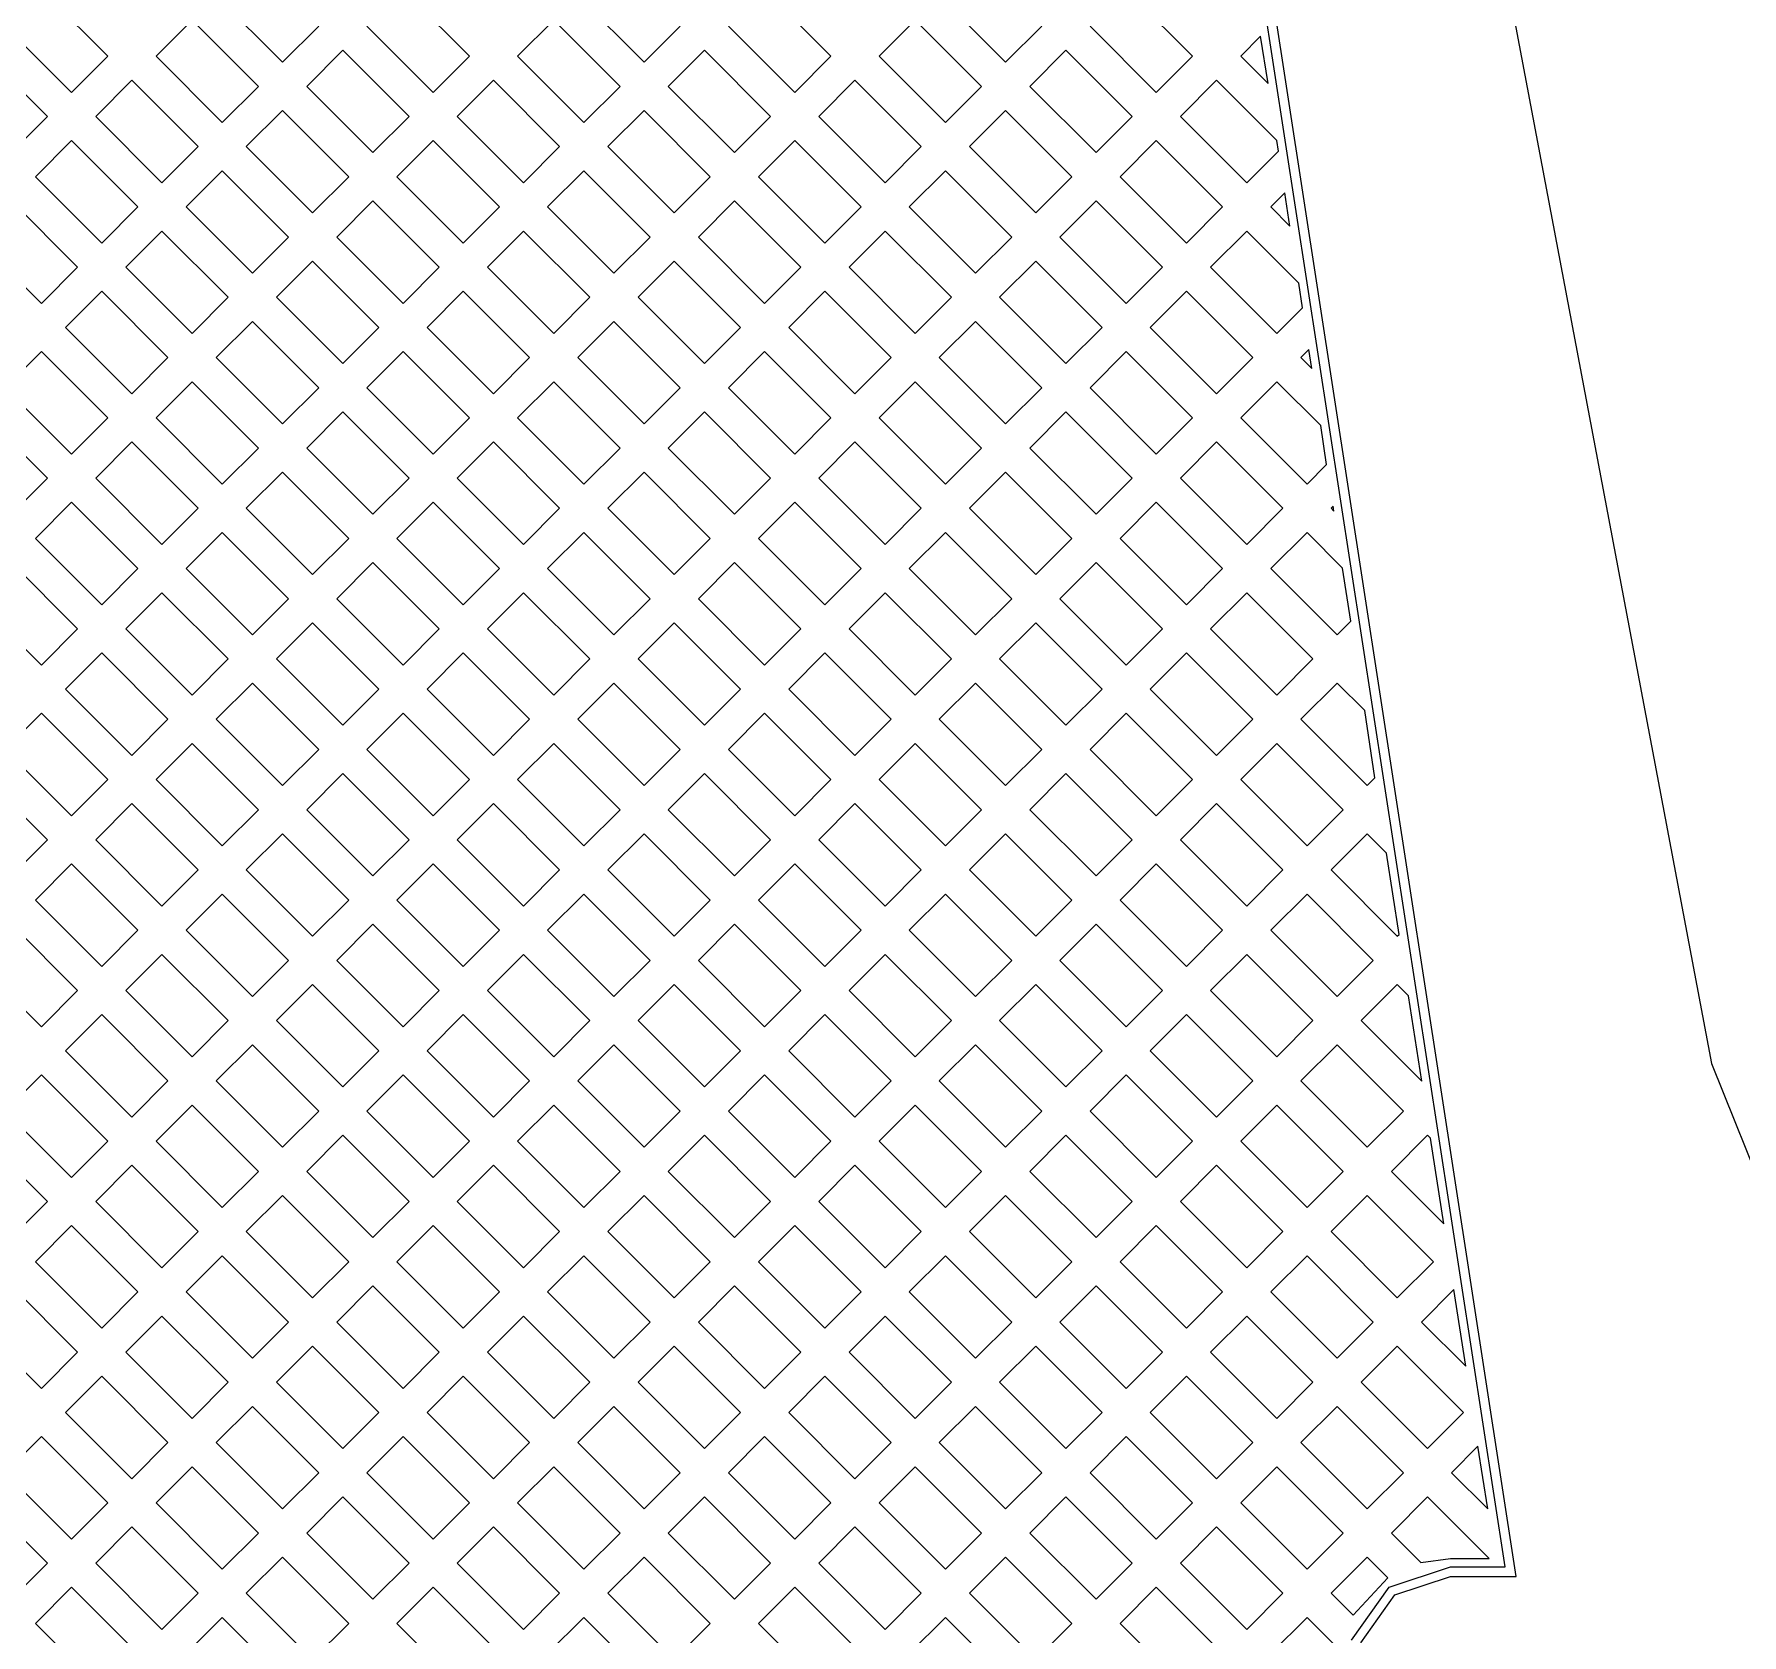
# Model space of a CAD drawing. Extents: x -211 to 2, y -103 to 318.
# Drawn here: x -195.56 to -184.87, y -82.92 to -72.91 of the extents above; entities that cross this region are included whole.
import ezdxf

# ---------------------------------------------------------------- set-up
doc = ezdxf.new("R2010")
doc.units = 0

msp = doc.modelspace()

# ---------------------------------------------------------------- linework, layer by layer
for p, q in [((-186.356, -82.4955), (-188.78, -66.773)), ((-186.287, -82.5548), (-188.722, -66.7639)), ((-186.287, -82.5548), (-188.722, -66.7639)), ((-187.299, -67.5139), (-185.065, -79.3469)), ((-187.299, -67.5139), (-185.065, -79.3469)), ((-195.101, -73.0442), (-195.516, -72.6294)), ((-194.422, -72.6671), (-194.007, -73.0819)), ((-192.838, -73.0442), (-193.253, -72.6294)), ((-192.159, -72.6671), (-191.745, -73.0819)), ((-190.576, -73.0442), (-190.99, -72.6294)), ((-189.897, -72.6671), (-189.482, -73.0819)), ((-188.313, -73.0442), (-188.728, -72.6294)), ((-195.742, -72.8556), (-195.327, -73.2705)), ((-194.573, -72.8179), (-194.799, -73.0442)), ((-194.158, -73.2328), (-194.573, -72.8179)), ((-194.007, -73.0819), (-193.781, -72.8556)), ((-193.479, -72.8556), (-193.065, -73.2705)), ((-192.31, -72.8179), (-192.537, -73.0442)), ((-191.895, -73.2328), (-192.31, -72.8179)), ((-191.745, -73.0819), (-191.518, -72.8556)), ((-191.217, -72.8556), (-190.802, -73.2705)), ((-190.048, -72.8179), (-190.274, -73.0442)), ((-189.633, -73.2328), (-190.048, -72.8179)), ((-189.482, -73.0819), (-189.256, -72.8556)), ((-188.954, -72.8556), (-188.539, -73.2705)), ((-187.886, -72.9192), (-188.011, -73.0442)), ((-187.84, -73.2148), (-187.886, -72.9192)), ((-195.478, -73.4213), (-195.893, -73.0065)), ((-195.327, -73.2705), (-195.101, -73.0442)), ((-194.799, -73.0442), (-194.384, -73.459)), ((-193.63, -73.0065), (-193.856, -73.2328)), ((-193.215, -73.4213), (-193.63, -73.0065)), ((-193.63, -73.0065), (-193.63, -73.0065)), ((-193.065, -73.2705), (-192.838, -73.0442)), ((-192.537, -73.0442), (-192.122, -73.459)), ((-191.367, -73.0065), (-191.594, -73.2328)), ((-190.953, -73.4213), (-191.367, -73.0065)), ((-190.802, -73.2705), (-190.576, -73.0442)), ((-190.576, -73.0442), (-190.576, -73.0442)), ((-190.274, -73.0442), (-189.859, -73.459)), ((-189.482, -73.0819), (-189.482, -73.0819)), ((-189.105, -73.0065), (-189.331, -73.2328)), ((-188.69, -73.4213), (-189.105, -73.0065)), ((-188.539, -73.2705), (-188.313, -73.0442)), ((-188.011, -73.0442), (-187.84, -73.2148)), ((-194.95, -73.1951), (-195.176, -73.4213)), ((-194.535, -73.6099), (-194.95, -73.1951)), ((-192.687, -73.1951), (-192.914, -73.4213)), ((-192.273, -73.6099), (-192.687, -73.1951)), ((-190.425, -73.1951), (-190.651, -73.4213)), ((-190.01, -73.6099), (-190.425, -73.1951)), ((-188.162, -73.1951), (-188.388, -73.4213)), ((-187.785, -73.5715), (-188.162, -73.1951)), ((-195.327, -73.2705), (-195.327, -73.2705)), ((-194.384, -73.459), (-194.158, -73.2328)), ((-193.856, -73.2328), (-193.442, -73.6476)), ((-192.122, -73.459), (-191.895, -73.2328)), ((-191.594, -73.2328), (-191.179, -73.6476)), ((-189.859, -73.459), (-189.633, -73.2328)), ((-189.331, -73.2328), (-188.916, -73.6476)), ((-189.331, -73.2328), (-189.331, -73.2328)), ((-187.84, -73.2148), (-187.84, -73.2148)), ((-194.007, -73.3836), (-194.234, -73.6099)), ((-193.592, -73.7985), (-194.007, -73.3836)), ((-194.007, -73.3836), (-194.007, -73.3836)), ((-191.745, -73.3836), (-191.971, -73.6099)), ((-191.33, -73.7985), (-191.745, -73.3836)), ((-189.482, -73.3836), (-189.708, -73.6099)), ((-189.067, -73.7985), (-189.482, -73.3836)), ((-195.704, -73.6476), (-195.478, -73.4213)), ((-195.176, -73.4213), (-194.762, -73.8362)), ((-195.176, -73.4213), (-195.176, -73.4213)), ((-193.442, -73.6476), (-193.215, -73.4213)), ((-192.914, -73.4213), (-192.499, -73.8362)), ((-192.122, -73.459), (-192.122, -73.459)), ((-191.179, -73.6476), (-190.953, -73.4213)), ((-190.953, -73.4213), (-190.953, -73.4213)), ((-190.651, -73.4213), (-190.236, -73.8362)), ((-189.859, -73.459), (-189.859, -73.459)), ((-188.916, -73.6476), (-188.69, -73.4213)), ((-188.388, -73.4213), (-187.973, -73.8362)), ((-195.327, -73.5722), (-195.554, -73.7985)), ((-194.912, -73.987), (-195.327, -73.5722)), ((-194.762, -73.8362), (-194.535, -73.6099)), ((-194.234, -73.6099), (-193.819, -74.0247)), ((-193.065, -73.5722), (-193.291, -73.7985)), ((-192.65, -73.987), (-193.065, -73.5722)), ((-192.499, -73.8362), (-192.273, -73.6099)), ((-191.971, -73.6099), (-191.556, -74.0247)), ((-190.802, -73.5722), (-191.028, -73.7985)), ((-190.387, -73.987), (-190.802, -73.5722)), ((-190.236, -73.8362), (-190.01, -73.6099)), ((-190.01, -73.6099), (-190.01, -73.6099)), ((-189.708, -73.6099), (-189.293, -74.0247)), ((-189.708, -73.6099), (-189.708, -73.6099)), ((-188.539, -73.5722), (-188.765, -73.7985)), ((-188.124, -73.987), (-188.539, -73.5722)), ((-187.775, -73.638), (-187.785, -73.5715)), ((-187.973, -73.8362), (-187.775, -73.638)), ((-187.775, -73.638), (-187.775, -73.638)), ((-195.554, -73.7985), (-195.139, -74.2133)), ((-195.554, -73.7985), (-195.554, -73.7985)), ((-194.384, -73.7607), (-194.611, -73.987)), ((-193.97, -74.1756), (-194.384, -73.7607)), ((-193.819, -74.0247), (-193.592, -73.7985)), ((-193.291, -73.7985), (-192.876, -74.2133)), ((-192.499, -73.8362), (-192.499, -73.8362)), ((-192.122, -73.7607), (-192.348, -73.987)), ((-191.707, -74.1756), (-192.122, -73.7607)), ((-191.556, -74.0247), (-191.33, -73.7985)), ((-191.028, -73.7985), (-190.613, -74.2133)), ((-189.859, -73.7607), (-190.085, -73.987)), ((-189.444, -74.1756), (-189.859, -73.7607)), ((-189.859, -73.7607), (-189.859, -73.7607)), ((-189.293, -74.0247), (-189.067, -73.7985)), ((-188.765, -73.7985), (-188.35, -74.2133)), ((-188.765, -73.7985), (-188.765, -73.7985)), ((-195.29, -74.3641), (-195.704, -73.9493)), ((-193.442, -73.9493), (-193.668, -74.1756)), ((-193.027, -74.3641), (-193.442, -73.9493)), ((-191.179, -73.9493), (-191.405, -74.1756)), ((-190.764, -74.3641), (-191.179, -73.9493)), ((-188.916, -73.9493), (-189.142, -74.1756)), ((-188.501, -74.3641), (-188.916, -73.9493)), ((-187.735, -73.8994), (-187.823, -73.987)), ((-187.703, -74.1066), (-187.735, -73.8994)), ((-195.139, -74.2133), (-194.912, -73.987)), ((-194.611, -73.987), (-194.196, -74.4018)), ((-194.611, -73.987), (-194.611, -73.987)), ((-192.876, -74.2133), (-192.65, -73.987)), ((-192.65, -73.987), (-192.65, -73.987)), ((-192.348, -73.987), (-191.933, -74.4018)), ((-191.556, -74.0247), (-191.556, -74.0247)), ((-190.613, -74.2133), (-190.387, -73.987)), ((-190.387, -73.987), (-190.387, -73.987)), ((-190.085, -73.987), (-189.67, -74.4018)), ((-188.35, -74.2133), (-188.124, -73.987)), ((-187.823, -73.987), (-187.703, -74.1066)), ((-194.762, -74.1379), (-194.988, -74.3641)), ((-194.347, -74.5527), (-194.762, -74.1379)), ((-192.499, -74.1379), (-192.725, -74.3641)), ((-192.084, -74.5527), (-192.499, -74.1379)), ((-190.236, -74.1379), (-190.462, -74.3641)), ((-189.821, -74.5527), (-190.236, -74.1379)), ((-190.236, -74.1379), (-190.236, -74.1379)), ((-187.973, -74.1379), (-188.2, -74.3641)), ((-187.648, -74.4633), (-187.973, -74.1379)), ((-187.703, -74.1066), (-187.703, -74.1066)), ((-195.931, -74.1756), (-195.516, -74.5904)), ((-194.196, -74.4018), (-193.97, -74.1756)), ((-193.668, -74.1756), (-193.253, -74.5904)), ((-191.933, -74.4018), (-191.707, -74.1756)), ((-191.405, -74.1756), (-190.99, -74.5904)), ((-189.67, -74.4018), (-189.444, -74.1756)), ((-189.142, -74.1756), (-188.728, -74.5904)), ((-189.142, -74.1756), (-189.142, -74.1756)), ((-195.516, -74.5904), (-195.29, -74.3641)), ((-194.988, -74.3641), (-194.573, -74.779)), ((-194.988, -74.3641), (-194.988, -74.3641)), ((-193.819, -74.3264), (-194.045, -74.5527)), ((-193.404, -74.7413), (-193.819, -74.3264)), ((-193.253, -74.5904), (-193.027, -74.3641)), ((-193.027, -74.3641), (-193.027, -74.3641)), ((-192.725, -74.3641), (-192.31, -74.779)), ((-191.556, -74.3264), (-191.782, -74.5527)), ((-191.141, -74.7413), (-191.556, -74.3264)), ((-190.99, -74.5904), (-190.764, -74.3641)), ((-190.462, -74.3641), (-190.048, -74.779)), ((-189.293, -74.3264), (-189.52, -74.5527)), ((-188.878, -74.7413), (-189.293, -74.3264)), ((-189.293, -74.3264), (-189.293, -74.3264)), ((-188.728, -74.5904), (-188.501, -74.3641)), ((-188.2, -74.3641), (-187.785, -74.779)), ((-191.933, -74.4018), (-191.933, -74.4018)), ((-187.624, -74.6182), (-187.648, -74.4633)), ((-195.139, -74.515), (-195.365, -74.7413)), ((-194.724, -74.9298), (-195.139, -74.515)), ((-195.139, -74.515), (-195.139, -74.515)), ((-194.573, -74.779), (-194.347, -74.5527)), ((-194.045, -74.5527), (-193.63, -74.9675)), ((-192.876, -74.515), (-193.102, -74.7413)), ((-192.461, -74.9298), (-192.876, -74.515)), ((-192.31, -74.779), (-192.084, -74.5527)), ((-192.084, -74.5527), (-192.084, -74.5527)), ((-191.782, -74.5527), (-191.367, -74.9675)), ((-190.99, -74.5904), (-190.99, -74.5904)), ((-190.613, -74.515), (-190.839, -74.7413)), ((-190.198, -74.9298), (-190.613, -74.515)), ((-190.048, -74.779), (-189.821, -74.5527)), ((-189.52, -74.5527), (-189.105, -74.9675)), ((-188.35, -74.515), (-188.577, -74.7413)), ((-187.936, -74.9298), (-188.35, -74.515)), ((-187.785, -74.779), (-187.624, -74.6182)), ((-187.624, -74.6182), (-187.624, -74.6182)), ((-195.365, -74.7413), (-194.95, -75.1561)), ((-194.196, -74.7035), (-194.422, -74.9298)), ((-193.781, -75.1184), (-194.196, -74.7035)), ((-193.63, -74.9675), (-193.404, -74.7413)), ((-193.102, -74.7413), (-192.687, -75.1561)), ((-191.933, -74.7035), (-192.159, -74.9298)), ((-191.518, -75.1184), (-191.933, -74.7035)), ((-191.367, -74.9675), (-191.141, -74.7413)), ((-190.839, -74.7413), (-190.425, -75.1561)), ((-190.839, -74.7413), (-190.839, -74.7413)), ((-189.67, -74.7035), (-189.897, -74.9298)), ((-189.256, -75.1184), (-189.67, -74.7035)), ((-189.67, -74.7035), (-189.67, -74.7035)), ((-189.105, -74.9675), (-188.878, -74.7413)), ((-188.577, -74.7413), (-188.162, -75.1561)), ((-195.516, -74.8921), (-195.742, -75.1184)), ((-195.101, -75.3069), (-195.516, -74.8921)), ((-195.516, -74.8921), (-195.516, -74.8921)), ((-193.253, -74.8921), (-193.479, -75.1184)), ((-192.838, -75.3069), (-193.253, -74.8921)), ((-190.99, -74.8921), (-191.217, -75.1184)), ((-190.576, -75.3069), (-190.99, -74.8921)), ((-188.728, -74.8921), (-188.954, -75.1184)), ((-188.313, -75.3069), (-188.728, -74.8921)), ((-187.584, -74.8796), (-187.634, -74.9298)), ((-187.565, -74.9983), (-187.584, -74.8796)), ((-194.95, -75.1561), (-194.724, -74.9298)), ((-194.422, -74.9298), (-194.007, -75.3447)), ((-193.63, -74.9675), (-193.63, -74.9675)), ((-192.687, -75.1561), (-192.461, -74.9298)), ((-192.461, -74.9298), (-192.461, -74.9298)), ((-192.159, -74.9298), (-191.745, -75.3447)), ((-191.367, -74.9675), (-191.367, -74.9675)), ((-190.425, -75.1561), (-190.198, -74.9298)), ((-189.897, -74.9298), (-189.482, -75.3447)), ((-188.162, -75.1561), (-187.936, -74.9298)), ((-187.634, -74.9298), (-187.565, -74.9983)), ((-187.565, -74.9983), (-187.565, -74.9983)), ((-195.742, -75.1184), (-195.327, -75.5332)), ((-194.573, -75.0807), (-194.799, -75.3069)), ((-194.158, -75.4955), (-194.573, -75.0807)), ((-194.007, -75.3447), (-193.781, -75.1184)), ((-193.479, -75.1184), (-193.065, -75.5332)), ((-192.31, -75.0807), (-192.537, -75.3069)), ((-191.895, -75.4955), (-192.31, -75.0807)), ((-191.745, -75.3447), (-191.518, -75.1184)), ((-191.518, -75.1184), (-191.518, -75.1184)), ((-191.217, -75.1184), (-190.802, -75.5332)), ((-191.217, -75.1184), (-191.217, -75.1184)), ((-190.048, -75.0807), (-190.274, -75.3069)), ((-189.633, -75.4955), (-190.048, -75.0807)), ((-189.482, -75.3447), (-189.256, -75.1184)), ((-188.954, -75.1184), (-188.539, -75.5332)), ((-187.785, -75.0807), (-188.011, -75.3069)), ((-187.51, -75.355), (-187.785, -75.0807)), ((-188.162, -75.1561), (-188.162, -75.1561)), ((-195.478, -75.6841), (-195.893, -75.2692)), ((-195.327, -75.5332), (-195.101, -75.3069)), ((-194.799, -75.3069), (-194.384, -75.7218)), ((-193.63, -75.2692), (-193.856, -75.4955)), ((-193.215, -75.6841), (-193.63, -75.2692)), ((-193.065, -75.5332), (-192.838, -75.3069)), ((-192.537, -75.3069), (-192.122, -75.7218)), ((-191.367, -75.2692), (-191.594, -75.4955)), ((-190.953, -75.6841), (-191.367, -75.2692)), ((-191.367, -75.2692), (-191.367, -75.2692)), ((-190.802, -75.5332), (-190.576, -75.3069)), ((-190.274, -75.3069), (-189.859, -75.7218)), ((-190.274, -75.3069), (-190.274, -75.3069)), ((-189.105, -75.2692), (-189.331, -75.4955)), ((-188.69, -75.6841), (-189.105, -75.2692)), ((-188.539, -75.5332), (-188.313, -75.3069)), ((-188.313, -75.3069), (-188.313, -75.3069)), ((-188.011, -75.3069), (-187.596, -75.7218)), ((-194.007, -75.3447), (-194.007, -75.3447)), ((-187.473, -75.5984), (-187.51, -75.355)), ((-194.95, -75.4578), (-195.176, -75.6841)), ((-194.535, -75.8726), (-194.95, -75.4578)), ((-194.384, -75.7218), (-194.158, -75.4955)), ((-194.158, -75.4955), (-194.158, -75.4955)), ((-193.856, -75.4955), (-193.442, -75.9103)), ((-193.065, -75.5332), (-193.065, -75.5332)), ((-192.687, -75.4578), (-192.914, -75.6841)), ((-192.273, -75.8726), (-192.687, -75.4578)), ((-192.122, -75.7218), (-191.895, -75.4955)), ((-191.895, -75.4955), (-191.895, -75.4955)), ((-191.594, -75.4955), (-191.179, -75.9103)), ((-190.425, -75.4578), (-190.651, -75.6841)), ((-190.01, -75.8726), (-190.425, -75.4578)), ((-189.859, -75.7218), (-189.633, -75.4955)), ((-189.331, -75.4955), (-188.916, -75.9103)), ((-188.162, -75.4578), (-188.388, -75.6841)), ((-187.747, -75.8726), (-188.162, -75.4578)), ((-188.162, -75.4578), (-188.162, -75.4578)), ((-194.007, -75.6464), (-194.234, -75.8726)), ((-193.592, -76.0612), (-194.007, -75.6464)), ((-191.745, -75.6464), (-191.971, -75.8726)), ((-191.33, -76.0612), (-191.745, -75.6464)), ((-191.745, -75.6464), (-191.745, -75.6464)), ((-189.482, -75.6464), (-189.708, -75.8726)), ((-189.067, -76.0612), (-189.482, -75.6464)), ((-187.596, -75.7218), (-187.473, -75.5984)), ((-187.473, -75.5984), (-187.473, -75.5984)), ((-195.704, -75.9103), (-195.478, -75.6841)), ((-195.176, -75.6841), (-194.762, -76.0989)), ((-193.442, -75.9103), (-193.215, -75.6841)), ((-192.914, -75.6841), (-192.499, -76.0989)), ((-191.179, -75.9103), (-190.953, -75.6841)), ((-190.651, -75.6841), (-190.236, -76.0989)), ((-190.651, -75.6841), (-190.651, -75.6841)), ((-188.916, -75.9103), (-188.69, -75.6841)), ((-188.69, -75.6841), (-188.69, -75.6841)), ((-188.388, -75.6841), (-187.973, -76.0989)), ((-195.327, -75.8349), (-195.554, -76.0612)), ((-194.912, -76.2498), (-195.327, -75.8349)), ((-194.762, -76.0989), (-194.535, -75.8726)), ((-194.535, -75.8726), (-194.535, -75.8726)), ((-194.234, -75.8726), (-193.819, -76.2875)), ((-193.065, -75.8349), (-193.291, -76.0612)), ((-192.65, -76.2498), (-193.065, -75.8349)), ((-192.499, -76.0989), (-192.273, -75.8726)), ((-191.971, -75.8726), (-191.556, -76.2875)), ((-190.802, -75.8349), (-191.028, -76.0612)), ((-190.387, -76.2498), (-190.802, -75.8349)), ((-190.802, -75.8349), (-190.802, -75.8349)), ((-190.236, -76.0989), (-190.01, -75.8726)), ((-189.708, -75.8726), (-189.293, -76.2875)), ((-188.539, -75.8349), (-188.765, -76.0612)), ((-188.124, -76.2498), (-188.539, -75.8349)), ((-188.539, -75.8349), (-188.539, -75.8349)), ((-187.973, -76.0989), (-187.747, -75.8726)), ((-187.433, -75.8598), (-187.445, -75.8726)), ((-187.445, -75.8726), (-187.428, -75.8901)), ((-187.428, -75.8901), (-187.433, -75.8598)), ((-193.442, -75.9103), (-193.442, -75.9103)), ((-187.428, -75.8901), (-187.428, -75.8901)), ((-195.554, -76.0612), (-195.139, -76.476)), ((-194.384, -76.0235), (-194.611, -76.2498)), ((-193.97, -76.4383), (-194.384, -76.0235)), ((-193.819, -76.2875), (-193.592, -76.0612)), ((-193.592, -76.0612), (-193.592, -76.0612)), ((-193.291, -76.0612), (-192.876, -76.476)), ((-192.122, -76.0235), (-192.348, -76.2498)), ((-191.707, -76.4383), (-192.122, -76.0235)), ((-191.556, -76.2875), (-191.33, -76.0612)), ((-191.028, -76.0612), (-190.613, -76.476)), ((-189.859, -76.0235), (-190.085, -76.2498)), ((-189.444, -76.4383), (-189.859, -76.0235)), ((-189.293, -76.2875), (-189.067, -76.0612)), ((-188.765, -76.0612), (-188.35, -76.476)), ((-187.596, -76.0235), (-187.823, -76.2498)), ((-187.373, -76.2468), (-187.596, -76.0235)), ((-192.499, -76.0989), (-192.499, -76.0989)), ((-195.29, -76.6269), (-195.704, -76.212)), ((-195.139, -76.476), (-194.912, -76.2498)), ((-194.611, -76.2498), (-194.196, -76.6646)), ((-193.442, -76.212), (-193.668, -76.4383)), ((-193.027, -76.6269), (-193.442, -76.212)), ((-192.876, -76.476), (-192.65, -76.2498)), ((-192.348, -76.2498), (-191.933, -76.6646)), ((-192.348, -76.2498), (-192.348, -76.2498)), ((-191.179, -76.212), (-191.405, -76.4383)), ((-190.764, -76.6269), (-191.179, -76.212)), ((-191.179, -76.212), (-191.179, -76.212)), ((-190.613, -76.476), (-190.387, -76.2498)), ((-190.085, -76.2498), (-189.67, -76.6646)), ((-189.293, -76.2875), (-189.293, -76.2875)), ((-188.916, -76.212), (-189.142, -76.4383)), ((-188.501, -76.6269), (-188.916, -76.212)), ((-188.35, -76.476), (-188.124, -76.2498)), ((-187.823, -76.2498), (-187.408, -76.6646)), ((-187.322, -76.5786), (-187.373, -76.2468)), ((-194.762, -76.4006), (-194.988, -76.6269)), ((-194.347, -76.8154), (-194.762, -76.4006)), ((-192.499, -76.4006), (-192.725, -76.6269)), ((-192.084, -76.8154), (-192.499, -76.4006)), ((-190.236, -76.4006), (-190.462, -76.6269)), ((-189.821, -76.8154), (-190.236, -76.4006)), ((-187.973, -76.4006), (-188.2, -76.6269)), ((-187.559, -76.8154), (-187.973, -76.4006)), ((-195.931, -76.4383), (-195.516, -76.8531)), ((-195.139, -76.476), (-195.139, -76.476)), ((-194.196, -76.6646), (-193.97, -76.4383)), ((-193.97, -76.4383), (-193.97, -76.4383)), ((-193.668, -76.4383), (-193.253, -76.8531)), ((-192.876, -76.476), (-192.876, -76.476)), ((-191.933, -76.6646), (-191.707, -76.4383)), ((-191.405, -76.4383), (-190.99, -76.8531)), ((-189.67, -76.6646), (-189.444, -76.4383)), ((-189.142, -76.4383), (-188.728, -76.8531)), ((-189.142, -76.4383), (-189.142, -76.4383)), ((-193.819, -76.5892), (-194.045, -76.8154)), ((-193.404, -77.004), (-193.819, -76.5892)), ((-191.556, -76.5892), (-191.782, -76.8154)), ((-191.141, -77.004), (-191.556, -76.5892)), ((-189.293, -76.5892), (-189.52, -76.8154)), ((-188.878, -77.004), (-189.293, -76.5892)), ((-187.408, -76.6646), (-187.322, -76.5786)), ((-187.322, -76.5786), (-187.322, -76.5786)), ((-195.516, -76.8531), (-195.29, -76.6269)), ((-194.988, -76.6269), (-194.573, -77.0417)), ((-193.253, -76.8531), (-193.027, -76.6269)), ((-193.027, -76.6269), (-193.027, -76.6269)), ((-192.725, -76.6269), (-192.31, -77.0417)), ((-192.725, -76.6269), (-192.725, -76.6269)), ((-190.99, -76.8531), (-190.764, -76.6269)), ((-190.462, -76.6269), (-190.048, -77.0417)), ((-189.67, -76.6646), (-189.67, -76.6646)), ((-188.728, -76.8531), (-188.501, -76.6269)), ((-188.2, -76.6269), (-187.785, -77.0417)), ((-195.139, -76.7777), (-195.365, -77.004)), ((-194.724, -77.1926), (-195.139, -76.7777)), ((-194.573, -77.0417), (-194.347, -76.8154)), ((-194.045, -76.8154), (-193.63, -77.2303)), ((-192.876, -76.7777), (-193.102, -77.004)), ((-192.461, -77.1926), (-192.876, -76.7777)), ((-192.876, -76.7777), (-192.876, -76.7777)), ((-192.31, -77.0417), (-192.084, -76.8154)), ((-191.782, -76.8154), (-191.367, -77.2303)), ((-191.782, -76.8154), (-191.782, -76.8154)), ((-190.613, -76.7777), (-190.839, -77.004)), ((-190.198, -77.1926), (-190.613, -76.7777)), ((-190.048, -77.0417), (-189.821, -76.8154)), ((-189.821, -76.8154), (-189.821, -76.8154)), ((-189.52, -76.8154), (-189.105, -77.2303)), ((-189.52, -76.8154), (-189.52, -76.8154)), ((-188.35, -76.7777), (-188.577, -77.004)), ((-187.936, -77.1926), (-188.35, -76.7777)), ((-187.785, -77.0417), (-187.559, -76.8154)), ((-187.559, -76.8154), (-187.559, -76.8154)), ((-195.516, -76.8531), (-195.516, -76.8531)), ((-195.365, -77.004), (-194.95, -77.4188)), ((-194.573, -77.0417), (-194.573, -77.0417)), ((-194.196, -76.9663), (-194.422, -77.1926)), ((-193.781, -77.3811), (-194.196, -76.9663)), ((-193.63, -77.2303), (-193.404, -77.004)), ((-193.404, -77.004), (-193.404, -77.004)), ((-193.102, -77.004), (-192.687, -77.4188)), ((-191.933, -76.9663), (-192.159, -77.1926)), ((-191.518, -77.3811), (-191.933, -76.9663)), ((-191.367, -77.2303), (-191.141, -77.004)), ((-190.839, -77.004), (-190.425, -77.4188)), ((-189.67, -76.9663), (-189.897, -77.1926)), ((-189.256, -77.3811), (-189.67, -76.9663)), ((-189.67, -76.9663), (-189.67, -76.9663)), ((-189.105, -77.2303), (-188.878, -77.004)), ((-188.577, -77.004), (-188.162, -77.4188)), ((-187.408, -76.9663), (-187.634, -77.1926)), ((-187.235, -77.1386), (-187.408, -76.9663)), ((-195.516, -77.1548), (-195.742, -77.3811)), ((-195.101, -77.5697), (-195.516, -77.1548)), ((-193.253, -77.1548), (-193.479, -77.3811)), ((-192.838, -77.5697), (-193.253, -77.1548)), ((-193.253, -77.1548), (-193.253, -77.1548)), ((-190.99, -77.1548), (-191.217, -77.3811)), ((-190.576, -77.5697), (-190.99, -77.1548)), ((-188.728, -77.1548), (-188.954, -77.3811)), ((-188.313, -77.5697), (-188.728, -77.1548)), ((-187.171, -77.5589), (-187.235, -77.1386)), ((-194.95, -77.4188), (-194.724, -77.1926)), ((-194.422, -77.1926), (-194.007, -77.6074)), ((-192.687, -77.4188), (-192.461, -77.1926)), ((-192.159, -77.1926), (-191.745, -77.6074)), ((-192.159, -77.1926), (-192.159, -77.1926)), ((-190.425, -77.4188), (-190.198, -77.1926)), ((-190.198, -77.1926), (-190.198, -77.1926)), ((-189.897, -77.1926), (-189.482, -77.6074)), ((-188.162, -77.4188), (-187.936, -77.1926)), ((-187.634, -77.1926), (-187.219, -77.6074)), ((-194.573, -77.3434), (-194.799, -77.5697)), ((-194.158, -77.7582), (-194.573, -77.3434)), ((-192.31, -77.3434), (-192.537, -77.5697)), ((-191.895, -77.7582), (-192.31, -77.3434)), ((-192.31, -77.3434), (-192.31, -77.3434)), ((-190.048, -77.3434), (-190.274, -77.5697)), ((-189.633, -77.7582), (-190.048, -77.3434)), ((-190.048, -77.3434), (-190.048, -77.3434)), ((-187.785, -77.3434), (-188.011, -77.5697)), ((-187.37, -77.7582), (-187.785, -77.3434)), ((-195.742, -77.3811), (-195.327, -77.796)), ((-194.95, -77.4188), (-194.95, -77.4188)), ((-194.007, -77.6074), (-193.781, -77.3811)), ((-193.479, -77.3811), (-193.065, -77.796)), ((-191.745, -77.6074), (-191.518, -77.3811)), ((-191.217, -77.3811), (-190.802, -77.796)), ((-189.482, -77.6074), (-189.256, -77.3811)), ((-188.954, -77.3811), (-188.539, -77.796)), ((-188.162, -77.4188), (-188.162, -77.4188)), ((-195.478, -77.9468), (-195.893, -77.532)), ((-195.327, -77.796), (-195.101, -77.5697)), ((-195.101, -77.5697), (-195.101, -77.5697)), ((-194.799, -77.5697), (-194.384, -77.9845)), ((-193.63, -77.532), (-193.856, -77.7582)), ((-193.215, -77.9468), (-193.63, -77.532)), ((-193.065, -77.796), (-192.838, -77.5697)), ((-192.537, -77.5697), (-192.122, -77.9845)), ((-191.367, -77.532), (-191.594, -77.7582)), ((-190.953, -77.9468), (-191.367, -77.532)), ((-190.802, -77.796), (-190.576, -77.5697)), ((-190.274, -77.5697), (-189.859, -77.9845)), ((-189.105, -77.532), (-189.331, -77.7582)), ((-188.69, -77.9468), (-189.105, -77.532)), ((-188.539, -77.796), (-188.313, -77.5697)), ((-188.011, -77.5697), (-187.596, -77.9845)), ((-188.011, -77.5697), (-188.011, -77.5697)), ((-187.219, -77.6074), (-187.171, -77.5589)), ((-187.171, -77.5589), (-187.171, -77.5589)), ((-194.007, -77.6074), (-194.007, -77.6074)), ((-194.95, -77.7205), (-195.176, -77.9468)), ((-194.535, -78.1354), (-194.95, -77.7205)), ((-194.384, -77.9845), (-194.158, -77.7582)), ((-193.856, -77.7582), (-193.442, -78.1731)), ((-193.856, -77.7582), (-193.856, -77.7582)), ((-192.687, -77.7205), (-192.914, -77.9468)), ((-192.273, -78.1354), (-192.687, -77.7205)), ((-192.687, -77.7205), (-192.687, -77.7205)), ((-192.122, -77.9845), (-191.895, -77.7582)), ((-191.594, -77.7582), (-191.179, -78.1731)), ((-190.802, -77.796), (-190.802, -77.796)), ((-190.425, -77.7205), (-190.651, -77.9468)), ((-190.01, -78.1354), (-190.425, -77.7205)), ((-189.859, -77.9845), (-189.633, -77.7582)), ((-189.331, -77.7582), (-188.916, -78.1731)), ((-188.539, -77.796), (-188.539, -77.796)), ((-188.162, -77.7205), (-188.388, -77.9468)), ((-187.747, -78.1354), (-188.162, -77.7205)), ((-187.596, -77.9845), (-187.37, -77.7582)), ((-195.704, -78.1731), (-195.478, -77.9468)), ((-195.478, -77.9468), (-195.478, -77.9468)), ((-195.176, -77.9468), (-194.762, -78.3616)), ((-194.384, -77.9845), (-194.384, -77.9845)), ((-194.007, -77.9091), (-194.234, -78.1354)), ((-193.592, -78.3239), (-194.007, -77.9091)), ((-193.442, -78.1731), (-193.215, -77.9468)), ((-192.914, -77.9468), (-192.499, -78.3616)), ((-191.745, -77.9091), (-191.971, -78.1354)), ((-191.33, -78.3239), (-191.745, -77.9091)), ((-191.179, -78.1731), (-190.953, -77.9468)), ((-190.651, -77.9468), (-190.236, -78.3616)), ((-190.651, -77.9468), (-190.651, -77.9468)), ((-189.482, -77.9091), (-189.708, -78.1354)), ((-189.067, -78.3239), (-189.482, -77.9091)), ((-188.916, -78.1731), (-188.69, -77.9468)), ((-188.69, -77.9468), (-188.69, -77.9468)), ((-188.388, -77.9468), (-187.973, -78.3616)), ((-188.388, -77.9468), (-188.388, -77.9468)), ((-187.219, -77.9091), (-187.445, -78.1354)), ((-187.098, -78.0303), (-187.219, -77.9091)), ((-195.327, -78.0977), (-195.554, -78.3239)), ((-194.912, -78.5125), (-195.327, -78.0977)), ((-193.065, -78.0977), (-193.291, -78.3239)), ((-192.65, -78.5125), (-193.065, -78.0977)), ((-190.802, -78.0977), (-191.028, -78.3239)), ((-190.387, -78.5125), (-190.802, -78.0977)), ((-188.539, -78.0977), (-188.765, -78.3239)), ((-188.124, -78.5125), (-188.539, -78.0977)), ((-188.539, -78.0977), (-188.539, -78.0977)), ((-187.019, -78.5391), (-187.098, -78.0303)), ((-194.762, -78.3616), (-194.535, -78.1354)), ((-194.535, -78.1354), (-194.535, -78.1354)), ((-194.234, -78.1354), (-193.819, -78.5502)), ((-194.234, -78.1354), (-194.234, -78.1354)), ((-192.499, -78.3616), (-192.273, -78.1354)), ((-191.971, -78.1354), (-191.556, -78.5502)), ((-191.179, -78.1731), (-191.179, -78.1731)), ((-190.236, -78.3616), (-190.01, -78.1354)), ((-189.708, -78.1354), (-189.293, -78.5502)), ((-187.973, -78.3616), (-187.747, -78.1354)), ((-187.445, -78.1354), (-187.031, -78.5502)), ((-195.554, -78.3239), (-195.139, -78.7388)), ((-194.384, -78.2862), (-194.611, -78.5125)), ((-193.97, -78.7011), (-194.384, -78.2862)), ((-194.384, -78.2862), (-194.384, -78.2862)), ((-193.819, -78.5502), (-193.592, -78.3239)), ((-193.291, -78.3239), (-192.876, -78.7388)), ((-193.291, -78.3239), (-193.291, -78.3239)), ((-192.122, -78.2862), (-192.348, -78.5125)), ((-191.707, -78.7011), (-192.122, -78.2862)), ((-191.556, -78.5502), (-191.33, -78.3239)), ((-191.33, -78.3239), (-191.33, -78.3239)), ((-191.028, -78.3239), (-190.613, -78.7388)), ((-191.028, -78.3239), (-191.028, -78.3239)), ((-189.859, -78.2862), (-190.085, -78.5125)), ((-189.444, -78.7011), (-189.859, -78.2862)), ((-189.293, -78.5502), (-189.067, -78.3239)), ((-189.067, -78.3239), (-189.067, -78.3239)), ((-188.765, -78.3239), (-188.35, -78.7388)), ((-187.596, -78.2862), (-187.823, -78.5125)), ((-187.181, -78.7011), (-187.596, -78.2862)), ((-195.29, -78.8896), (-195.704, -78.4748)), ((-195.139, -78.7388), (-194.912, -78.5125)), ((-194.912, -78.5125), (-194.912, -78.5125)), ((-194.611, -78.5125), (-194.196, -78.9273)), ((-193.442, -78.4748), (-193.668, -78.7011)), ((-193.027, -78.8896), (-193.442, -78.4748)), ((-192.876, -78.7388), (-192.65, -78.5125)), ((-192.348, -78.5125), (-191.933, -78.9273)), ((-191.179, -78.4748), (-191.405, -78.7011)), ((-190.764, -78.8896), (-191.179, -78.4748)), ((-191.179, -78.4748), (-191.179, -78.4748)), ((-190.613, -78.7388), (-190.387, -78.5125)), ((-190.085, -78.5125), (-189.67, -78.9273)), ((-188.916, -78.4748), (-189.142, -78.7011)), ((-188.501, -78.8896), (-188.916, -78.4748)), ((-188.916, -78.4748), (-188.916, -78.4748)), ((-188.35, -78.7388), (-188.124, -78.5125)), ((-187.823, -78.5125), (-187.408, -78.9273)), ((-187.031, -78.5502), (-187.019, -78.5391)), ((-187.019, -78.5391), (-187.019, -78.5391)), ((-195.931, -78.7011), (-195.516, -79.1159)), ((-194.762, -78.6633), (-194.988, -78.8896)), ((-194.347, -79.0782), (-194.762, -78.6633)), ((-194.762, -78.6633), (-194.762, -78.6633)), ((-194.196, -78.9273), (-193.97, -78.7011)), ((-193.668, -78.7011), (-193.253, -79.1159)), ((-193.668, -78.7011), (-193.668, -78.7011)), ((-192.499, -78.6633), (-192.725, -78.8896)), ((-192.084, -79.0782), (-192.499, -78.6633)), ((-191.933, -78.9273), (-191.707, -78.7011)), ((-191.707, -78.7011), (-191.707, -78.7011)), ((-191.405, -78.7011), (-190.99, -79.1159)), ((-190.236, -78.6633), (-190.462, -78.8896)), ((-189.821, -79.0782), (-190.236, -78.6633)), ((-189.67, -78.9273), (-189.444, -78.7011)), ((-189.142, -78.7011), (-188.728, -79.1159)), ((-187.973, -78.6633), (-188.2, -78.8896)), ((-187.559, -79.0782), (-187.973, -78.6633)), ((-187.408, -78.9273), (-187.181, -78.7011)), ((-193.819, -78.8519), (-194.045, -79.0782)), ((-193.404, -79.2667), (-193.819, -78.8519)), ((-193.819, -78.8519), (-193.819, -78.8519)), ((-191.556, -78.8519), (-191.782, -79.0782)), ((-191.141, -79.2667), (-191.556, -78.8519)), ((-191.556, -78.8519), (-191.556, -78.8519)), ((-189.293, -78.8519), (-189.52, -79.0782)), ((-188.878, -79.2667), (-189.293, -78.8519)), ((-187.031, -78.8519), (-187.257, -79.0782)), ((-186.96, -78.9221), (-187.031, -78.8519)), ((-195.516, -79.1159), (-195.29, -78.8896)), ((-194.988, -78.8896), (-194.573, -79.3045)), ((-193.253, -79.1159), (-193.027, -78.8896)), ((-192.725, -78.8896), (-192.31, -79.3045)), ((-190.99, -79.1159), (-190.764, -78.8896)), ((-190.462, -78.8896), (-190.048, -79.3045)), ((-189.67, -78.9273), (-189.67, -78.9273)), ((-188.728, -79.1159), (-188.501, -78.8896)), ((-188.2, -78.8896), (-187.785, -79.3045)), ((-187.408, -78.9273), (-187.408, -78.9273)), ((-186.878, -79.4572), (-186.96, -78.9221)), ((-195.139, -79.0405), (-195.365, -79.2667)), ((-194.724, -79.4553), (-195.139, -79.0405)), ((-194.573, -79.3045), (-194.347, -79.0782)), ((-194.045, -79.0782), (-193.63, -79.493)), ((-192.876, -79.0405), (-193.102, -79.2667)), ((-192.461, -79.4553), (-192.876, -79.0405)), ((-192.31, -79.3045), (-192.084, -79.0782)), ((-191.782, -79.0782), (-191.367, -79.493)), ((-190.613, -79.0405), (-190.839, -79.2667)), ((-190.198, -79.4553), (-190.613, -79.0405)), ((-190.048, -79.3045), (-189.821, -79.0782)), ((-189.52, -79.0782), (-189.105, -79.493)), ((-189.52, -79.0782), (-189.52, -79.0782)), ((-188.35, -79.0405), (-188.577, -79.2667)), ((-187.936, -79.4553), (-188.35, -79.0405)), ((-187.785, -79.3045), (-187.559, -79.0782)), ((-187.559, -79.0782), (-187.559, -79.0782)), ((-187.257, -79.0782), (-186.878, -79.4572)), ((-195.516, -79.1159), (-195.516, -79.1159)), ((-195.365, -79.2667), (-194.95, -79.6816)), ((-195.365, -79.2667), (-195.365, -79.2667)), ((-194.196, -79.229), (-194.422, -79.4553)), ((-193.781, -79.6439), (-194.196, -79.229)), ((-194.196, -79.229), (-194.196, -79.229)), ((-193.63, -79.493), (-193.404, -79.2667)), ((-193.102, -79.2667), (-192.687, -79.6816)), ((-191.933, -79.229), (-192.159, -79.4553)), ((-191.518, -79.6439), (-191.933, -79.229)), ((-191.367, -79.493), (-191.141, -79.2667)), ((-190.839, -79.2667), (-190.425, -79.6816)), ((-189.67, -79.229), (-189.897, -79.4553)), ((-189.256, -79.6439), (-189.67, -79.229)), ((-189.105, -79.493), (-188.878, -79.2667)), ((-188.577, -79.2667), (-188.162, -79.6816)), ((-187.408, -79.229), (-187.634, -79.4553)), ((-186.993, -79.6439), (-187.408, -79.229)), ((-192.31, -79.3045), (-192.31, -79.3045)), ((-190.048, -79.3045), (-190.048, -79.3045)), ((-185.065, -79.3469), (-184.703533, -80.244002)), ((-185.065, -79.3469), (-184.703533, -80.244002)), ((-195.516, -79.4176), (-195.742, -79.6439)), ((-195.101, -79.8324), (-195.516, -79.4176)), ((-194.95, -79.6816), (-194.724, -79.4553)), ((-194.422, -79.4553), (-194.007, -79.8701)), ((-193.253, -79.4176), (-193.479, -79.6439)), ((-192.838, -79.8324), (-193.253, -79.4176)), ((-192.687, -79.6816), (-192.461, -79.4553)), ((-192.159, -79.4553), (-191.745, -79.8701)), ((-192.159, -79.4553), (-192.159, -79.4553)), ((-190.99, -79.4176), (-191.217, -79.6439)), ((-190.576, -79.8324), (-190.99, -79.4176)), ((-190.425, -79.6816), (-190.198, -79.4553)), ((-190.198, -79.4553), (-190.198, -79.4553)), ((-189.897, -79.4553), (-189.482, -79.8701)), ((-189.897, -79.4553), (-189.897, -79.4553)), ((-188.728, -79.4176), (-188.954, -79.6439)), ((-188.313, -79.8324), (-188.728, -79.4176)), ((-188.162, -79.6816), (-187.936, -79.4553)), ((-187.936, -79.4553), (-187.936, -79.4553)), ((-187.634, -79.4553), (-187.219, -79.8701)), ((-186.878, -79.4572), (-186.878, -79.4572)), ((-194.573, -79.6061), (-194.799, -79.8324)), ((-194.158, -80.021), (-194.573, -79.6061)), ((-192.31, -79.6061), (-192.537, -79.8324)), ((-191.895, -80.021), (-192.31, -79.6061)), ((-190.048, -79.6061), (-190.274, -79.8324)), ((-189.633, -80.021), (-190.048, -79.6061)), ((-190.048, -79.6061), (-190.048, -79.6061)), ((-187.785, -79.6061), (-188.011, -79.8324)), ((-187.37, -80.021), (-187.785, -79.6061)), ((-195.742, -79.6439), (-195.327, -80.0587)), ((-194.007, -79.8701), (-193.781, -79.6439)), ((-193.479, -79.6439), (-193.065, -80.0587)), ((-192.687, -79.6816), (-192.687, -79.6816)), ((-191.745, -79.8701), (-191.518, -79.6439)), ((-191.217, -79.6439), (-190.802, -80.0587)), ((-189.482, -79.8701), (-189.256, -79.6439)), ((-188.954, -79.6439), (-188.539, -80.0587)), ((-187.219, -79.8701), (-186.993, -79.6439)), ((-186.993, -79.6439), (-186.993, -79.6439)), ((-195.478, -80.2095), (-195.893, -79.7947)), ((-193.63, -79.7947), (-193.856, -80.021)), ((-193.215, -80.2095), (-193.63, -79.7947)), ((-191.367, -79.7947), (-191.594, -80.021)), ((-190.953, -80.2095), (-191.367, -79.7947)), ((-189.105, -79.7947), (-189.331, -80.021)), ((-188.69, -80.2095), (-189.105, -79.7947)), ((-186.842, -79.7947), (-187.068, -80.021)), ((-186.823, -79.8139), (-186.842, -79.7947)), ((-186.74, -80.3489), (-186.823, -79.8139)), ((-195.327, -80.0587), (-195.101, -79.8324)), ((-194.799, -79.8324), (-194.384, -80.2473)), ((-194.799, -79.8324), (-194.799, -79.8324)), ((-193.065, -80.0587), (-192.838, -79.8324)), ((-192.838, -79.8324), (-192.838, -79.8324)), ((-192.537, -79.8324), (-192.122, -80.2473)), ((-192.537, -79.8324), (-192.537, -79.8324)), ((-190.802, -80.0587), (-190.576, -79.8324)), ((-190.576, -79.8324), (-190.576, -79.8324)), ((-190.274, -79.8324), (-189.859, -80.2473)), ((-188.539, -80.0587), (-188.313, -79.8324)), ((-188.011, -79.8324), (-187.596, -80.2473)), ((-194.95, -79.9833), (-195.176, -80.2095)), ((-194.535, -80.3981), (-194.95, -79.9833)), ((-194.384, -80.2473), (-194.158, -80.021)), ((-193.856, -80.021), (-193.442, -80.4358)), ((-192.687, -79.9833), (-192.914, -80.2095)), ((-192.273, -80.3981), (-192.687, -79.9833)), ((-192.687, -79.9833), (-192.687, -79.9833)), ((-192.122, -80.2473), (-191.895, -80.021)), ((-191.594, -80.021), (-191.179, -80.4358)), ((-190.425, -79.9833), (-190.651, -80.2095)), ((-190.01, -80.3981), (-190.425, -79.9833)), ((-190.425, -79.9833), (-190.425, -79.9833)), ((-189.859, -80.2473), (-189.633, -80.021)), ((-189.331, -80.021), (-188.916, -80.4358)), ((-188.162, -79.9833), (-188.388, -80.2095)), ((-187.747, -80.3981), (-188.162, -79.9833)), ((-187.596, -80.2473), (-187.37, -80.021)), ((-187.37, -80.021), (-187.37, -80.021)), ((-187.068, -80.021), (-186.74, -80.3489)), ((-188.539, -80.0587), (-188.539, -80.0587)), ((-195.704, -80.4358), (-195.478, -80.2095)), ((-195.176, -80.2095), (-194.762, -80.6244)), ((-195.176, -80.2095), (-195.176, -80.2095)), ((-194.007, -80.1718), (-194.234, -80.3981)), ((-193.592, -80.5867), (-194.007, -80.1718)), ((-193.442, -80.4358), (-193.215, -80.2095)), ((-193.215, -80.2095), (-193.215, -80.2095)), ((-192.914, -80.2095), (-192.499, -80.6244)), ((-191.745, -80.1718), (-191.971, -80.3981)), ((-191.33, -80.5867), (-191.745, -80.1718)), ((-191.179, -80.4358), (-190.953, -80.2095)), ((-190.651, -80.2095), (-190.236, -80.6244)), ((-189.482, -80.1718), (-189.708, -80.3981)), ((-189.067, -80.5867), (-189.482, -80.1718)), ((-188.916, -80.4358), (-188.69, -80.2095)), ((-188.388, -80.2095), (-187.973, -80.6244)), ((-187.219, -80.1718), (-187.445, -80.3981)), ((-186.804, -80.5867), (-187.219, -80.1718)), ((-187.219, -80.1718), (-187.219, -80.1718)), ((-195.327, -80.3604), (-195.554, -80.5867)), ((-194.912, -80.7752), (-195.327, -80.3604)), ((-195.327, -80.3604), (-195.327, -80.3604)), ((-193.065, -80.3604), (-193.291, -80.5867)), ((-192.65, -80.7752), (-193.065, -80.3604)), ((-193.065, -80.3604), (-193.065, -80.3604)), ((-190.802, -80.3604), (-191.028, -80.5867)), ((-190.387, -80.7752), (-190.802, -80.3604)), ((-188.539, -80.3604), (-188.765, -80.5867)), ((-188.124, -80.7752), (-188.539, -80.3604)), ((-186.74, -80.3489), (-186.74, -80.3489)), ((-194.762, -80.6244), (-194.535, -80.3981)), ((-194.234, -80.3981), (-193.819, -80.8129)), ((-192.499, -80.6244), (-192.273, -80.3981)), ((-191.971, -80.3981), (-191.556, -80.8129)), ((-191.179, -80.4358), (-191.179, -80.4358)), ((-190.236, -80.6244), (-190.01, -80.3981)), ((-189.708, -80.3981), (-189.293, -80.8129)), ((-188.916, -80.4358), (-188.916, -80.4358)), ((-187.973, -80.6244), (-187.747, -80.3981)), ((-187.445, -80.3981), (-187.031, -80.8129)), ((-194.384, -80.549), (-194.611, -80.7752)), ((-193.97, -80.9638), (-194.384, -80.549)), ((-192.122, -80.549), (-192.348, -80.7752)), ((-191.707, -80.9638), (-192.122, -80.549)), ((-189.859, -80.549), (-190.085, -80.7752)), ((-189.444, -80.9638), (-189.859, -80.549)), ((-187.596, -80.549), (-187.823, -80.7752)), ((-187.181, -80.9638), (-187.596, -80.549)), ((-195.554, -80.5867), (-195.139, -81.0015)), ((-193.819, -80.8129), (-193.592, -80.5867)), ((-193.291, -80.5867), (-192.876, -81.0015)), ((-191.556, -80.8129), (-191.33, -80.5867)), ((-191.028, -80.5867), (-190.613, -81.0015)), ((-191.028, -80.5867), (-191.028, -80.5867)), ((-189.293, -80.8129), (-189.067, -80.5867)), ((-189.067, -80.5867), (-189.067, -80.5867)), ((-188.765, -80.5867), (-188.35, -81.0015)), ((-187.973, -80.6244), (-187.973, -80.6244)), ((-187.031, -80.8129), (-186.804, -80.5867)), ((-195.29, -81.1524), (-195.704, -80.7375)), ((-195.139, -81.0015), (-194.912, -80.7752)), ((-194.611, -80.7752), (-194.196, -81.1901)), ((-193.442, -80.7375), (-193.668, -80.9638)), ((-193.027, -81.1524), (-193.442, -80.7375)), ((-192.876, -81.0015), (-192.65, -80.7752)), ((-192.348, -80.7752), (-191.933, -81.1901)), ((-191.179, -80.7375), (-191.405, -80.9638)), ((-190.764, -81.1524), (-191.179, -80.7375)), ((-190.613, -81.0015), (-190.387, -80.7752)), ((-190.085, -80.7752), (-189.67, -81.1901)), ((-188.916, -80.7375), (-189.142, -80.9638)), ((-188.501, -81.1524), (-188.916, -80.7375)), ((-188.35, -81.0015), (-188.124, -80.7752)), ((-187.823, -80.7752), (-187.408, -81.1901)), ((-187.823, -80.7752), (-187.823, -80.7752)), ((-186.677, -80.7609), (-186.88, -80.9638)), ((-186.603, -81.2407), (-186.677, -80.7609)), ((-193.819, -80.8129), (-193.819, -80.8129)), ((-191.556, -80.8129), (-191.556, -80.8129)), ((-195.931, -80.9638), (-195.516, -81.3786)), ((-194.762, -80.9261), (-194.988, -81.1524)), ((-194.347, -81.3409), (-194.762, -80.9261)), ((-194.196, -81.1901), (-193.97, -80.9638)), ((-193.668, -80.9638), (-193.253, -81.3786)), ((-193.668, -80.9638), (-193.668, -80.9638)), ((-192.499, -80.9261), (-192.725, -81.1524)), ((-192.084, -81.3409), (-192.499, -80.9261)), ((-191.933, -81.1901), (-191.707, -80.9638)), ((-191.707, -80.9638), (-191.707, -80.9638)), ((-191.405, -80.9638), (-190.99, -81.3786)), ((-191.405, -80.9638), (-191.405, -80.9638)), ((-190.236, -80.9261), (-190.462, -81.1524)), ((-189.821, -81.3409), (-190.236, -80.9261)), ((-189.67, -81.1901), (-189.444, -80.9638)), ((-189.444, -80.9638), (-189.444, -80.9638)), ((-189.142, -80.9638), (-188.728, -81.3786)), ((-188.35, -81.0015), (-188.35, -81.0015)), ((-187.973, -80.9261), (-188.2, -81.1524)), ((-187.559, -81.3409), (-187.973, -80.9261)), ((-187.408, -81.1901), (-187.181, -80.9638)), ((-186.88, -80.9638), (-186.603, -81.2407)), ((-195.516, -81.3786), (-195.29, -81.1524)), ((-194.988, -81.1524), (-194.573, -81.5672)), ((-194.196, -81.1901), (-194.196, -81.1901)), ((-193.819, -81.1146), (-194.045, -81.3409)), ((-193.404, -81.5295), (-193.819, -81.1146)), ((-193.253, -81.3786), (-193.027, -81.1524)), ((-192.725, -81.1524), (-192.31, -81.5672)), ((-191.556, -81.1146), (-191.782, -81.3409)), ((-191.141, -81.5295), (-191.556, -81.1146)), ((-191.556, -81.1146), (-191.556, -81.1146)), ((-190.99, -81.3786), (-190.764, -81.1524)), ((-190.462, -81.1524), (-190.048, -81.5672)), ((-189.293, -81.1146), (-189.52, -81.3409)), ((-188.878, -81.5295), (-189.293, -81.1146)), ((-188.728, -81.3786), (-188.501, -81.1524)), ((-188.501, -81.1524), (-188.501, -81.1524)), ((-188.2, -81.1524), (-187.785, -81.5672)), ((-188.2, -81.1524), (-188.2, -81.1524)), ((-187.031, -81.1146), (-187.257, -81.3409)), ((-186.616, -81.5295), (-187.031, -81.1146)), ((-195.139, -81.3032), (-195.365, -81.5295)), ((-194.724, -81.718), (-195.139, -81.3032)), ((-192.876, -81.3032), (-193.102, -81.5295)), ((-192.461, -81.718), (-192.876, -81.3032)), ((-190.613, -81.3032), (-190.839, -81.5295)), ((-190.198, -81.718), (-190.613, -81.3032)), ((-188.35, -81.3032), (-188.577, -81.5295)), ((-187.936, -81.718), (-188.35, -81.3032)), ((-188.35, -81.3032), (-188.35, -81.3032)), ((-186.603, -81.2407), (-186.603, -81.2407)), ((-194.573, -81.5672), (-194.347, -81.3409)), ((-194.347, -81.3409), (-194.347, -81.3409)), ((-194.045, -81.3409), (-193.63, -81.7558)), ((-194.045, -81.3409), (-194.045, -81.3409)), ((-192.31, -81.5672), (-192.084, -81.3409)), ((-192.084, -81.3409), (-192.084, -81.3409)), ((-191.782, -81.3409), (-191.367, -81.7558)), ((-190.048, -81.5672), (-189.821, -81.3409)), ((-189.52, -81.3409), (-189.105, -81.7558)), ((-187.785, -81.5672), (-187.559, -81.3409)), ((-187.257, -81.3409), (-186.842, -81.7558)), ((-187.257, -81.3409), (-187.257, -81.3409)), ((-195.365, -81.5295), (-194.95, -81.9443)), ((-194.196, -81.4918), (-194.422, -81.718)), ((-193.781, -81.9066), (-194.196, -81.4918)), ((-194.196, -81.4918), (-194.196, -81.4918)), ((-193.63, -81.7558), (-193.404, -81.5295)), ((-193.102, -81.5295), (-192.687, -81.9443)), ((-191.933, -81.4918), (-192.159, -81.718)), ((-191.518, -81.9066), (-191.933, -81.4918)), ((-191.933, -81.4918), (-191.933, -81.4918)), ((-191.367, -81.7558), (-191.141, -81.5295)), ((-190.839, -81.5295), (-190.425, -81.9443)), ((-189.67, -81.4918), (-189.897, -81.718)), ((-189.256, -81.9066), (-189.67, -81.4918)), ((-189.105, -81.7558), (-188.878, -81.5295)), ((-188.878, -81.5295), (-188.878, -81.5295)), ((-188.577, -81.5295), (-188.162, -81.9443)), ((-187.408, -81.4918), (-187.634, -81.718)), ((-186.993, -81.9066), (-187.408, -81.4918)), ((-186.842, -81.7558), (-186.616, -81.5295)), ((-190.048, -81.5672), (-190.048, -81.5672)), ((-195.516, -81.6803), (-195.742, -81.9066)), ((-195.101, -82.0952), (-195.516, -81.6803)), ((-194.95, -81.9443), (-194.724, -81.718)), ((-194.724, -81.718), (-194.724, -81.718)), ((-194.422, -81.718), (-194.007, -82.1329)), ((-193.253, -81.6803), (-193.479, -81.9066)), ((-192.838, -82.0952), (-193.253, -81.6803)), ((-192.687, -81.9443), (-192.461, -81.718)), ((-192.159, -81.718), (-191.745, -82.1329)), ((-190.99, -81.6803), (-191.217, -81.9066)), ((-190.576, -82.0952), (-190.99, -81.6803)), ((-190.425, -81.9443), (-190.198, -81.718)), ((-189.897, -81.718), (-189.482, -82.1329)), ((-188.728, -81.6803), (-188.954, -81.9066)), ((-188.313, -82.0952), (-188.728, -81.6803)), ((-188.728, -81.6803), (-188.728, -81.6803)), ((-188.162, -81.9443), (-187.936, -81.718)), ((-187.634, -81.718), (-187.219, -82.1329)), ((-187.634, -81.718), (-187.634, -81.718)), ((-186.526, -81.7411), (-186.691, -81.9066)), ((-186.465, -82.1324), (-186.526, -81.7411)), ((-195.742, -81.9066), (-195.327, -82.3214)), ((-194.573, -81.8689), (-194.799, -82.0952)), ((-194.158, -82.2837), (-194.573, -81.8689)), ((-194.573, -81.8689), (-194.573, -81.8689)), ((-194.007, -82.1329), (-193.781, -81.9066)), ((-193.479, -81.9066), (-193.065, -82.3214)), ((-192.687, -81.9443), (-192.687, -81.9443)), ((-192.31, -81.8689), (-192.537, -82.0952)), ((-191.895, -82.2837), (-192.31, -81.8689)), ((-191.745, -82.1329), (-191.518, -81.9066)), ((-191.217, -81.9066), (-190.802, -82.3214)), ((-190.425, -81.9443), (-190.425, -81.9443)), ((-190.048, -81.8689), (-190.274, -82.0952)), ((-189.633, -82.2837), (-190.048, -81.8689)), ((-189.482, -82.1329), (-189.256, -81.9066)), ((-188.954, -81.9066), (-188.539, -82.3214)), ((-187.785, -81.8689), (-188.011, -82.0952)), ((-187.37, -82.2837), (-187.785, -81.8689)), ((-187.785, -81.8689), (-187.785, -81.8689)), ((-187.219, -82.1329), (-186.993, -81.9066)), ((-186.691, -81.9066), (-186.465, -82.1324)), ((-195.478, -82.4723), (-195.893, -82.0575)), ((-193.63, -82.0575), (-193.856, -82.2837)), ((-193.215, -82.4723), (-193.63, -82.0575)), ((-191.367, -82.0575), (-191.594, -82.2837)), ((-190.953, -82.4723), (-191.367, -82.0575)), ((-189.105, -82.0575), (-189.331, -82.2837)), ((-188.69, -82.4723), (-189.105, -82.0575)), ((-186.842, -82.0575), (-187.068, -82.2837)), ((-186.457, -82.4426), (-186.842, -82.0575)), ((-195.327, -82.3214), (-195.101, -82.0952)), ((-194.799, -82.0952), (-194.384, -82.51)), ((-193.065, -82.3214), (-192.838, -82.0952)), ((-192.537, -82.0952), (-192.122, -82.51)), ((-192.537, -82.0952), (-192.537, -82.0952)), ((-190.802, -82.3214), (-190.576, -82.0952)), ((-190.576, -82.0952), (-190.576, -82.0952)), ((-190.274, -82.0952), (-189.859, -82.51)), ((-189.482, -82.1329), (-189.482, -82.1329)), ((-188.539, -82.3214), (-188.313, -82.0952)), ((-188.011, -82.0952), (-187.596, -82.51)), ((-186.465, -82.1324), (-186.465, -82.1324)), ((-194.95, -82.246), (-195.176, -82.4723)), ((-194.535, -82.6608), (-194.95, -82.246)), ((-194.384, -82.51), (-194.158, -82.2837)), ((-193.856, -82.2837), (-193.442, -82.6986)), ((-192.687, -82.246), (-192.914, -82.4723)), ((-192.273, -82.6608), (-192.687, -82.246)), ((-192.122, -82.51), (-191.895, -82.2837)), ((-191.594, -82.2837), (-191.179, -82.6986)), ((-190.425, -82.246), (-190.651, -82.4723)), ((-190.01, -82.6608), (-190.425, -82.246)), ((-189.859, -82.51), (-189.633, -82.2837)), ((-189.331, -82.2837), (-188.916, -82.6986)), ((-189.331, -82.2837), (-189.331, -82.2837)), ((-188.162, -82.246), (-188.388, -82.4723)), ((-187.747, -82.6608), (-188.162, -82.246)), ((-188.162, -82.246), (-188.162, -82.246)), ((-187.596, -82.51), (-187.37, -82.2837)), ((-187.068, -82.2837), (-186.884, -82.468)), ((-195.327, -82.3214), (-195.327, -82.3214)), ((-193.065, -82.3214), (-193.065, -82.3214)), ((-195.704, -82.6986), (-195.478, -82.4723)), ((-195.176, -82.4723), (-194.762, -82.8871)), ((-195.176, -82.4723), (-195.176, -82.4723)), ((-194.007, -82.4346), (-194.234, -82.6608)), ((-193.592, -82.8494), (-194.007, -82.4346)), ((-193.442, -82.6986), (-193.215, -82.4723)), ((-193.215, -82.4723), (-193.215, -82.4723)), ((-192.914, -82.4723), (-192.499, -82.8871)), ((-192.914, -82.4723), (-192.914, -82.4723)), ((-191.745, -82.4346), (-191.971, -82.6608)), ((-191.33, -82.8494), (-191.745, -82.4346)), ((-191.179, -82.6986), (-190.953, -82.4723)), ((-190.953, -82.4723), (-190.953, -82.4723)), ((-190.651, -82.4723), (-190.236, -82.8871)), ((-189.482, -82.4346), (-189.708, -82.6608)), ((-189.067, -82.8494), (-189.482, -82.4346)), ((-188.916, -82.6986), (-188.69, -82.4723)), ((-188.388, -82.4723), (-187.973, -82.8871)), ((-187.219, -82.4346), (-187.445, -82.6608)), ((-187.09, -82.5633), (-187.219, -82.4346)), ((-187.082573, -82.622815), (-186.697, -82.4955)), ((-186.884, -82.468), (-186.697, -82.4426)), ((-186.697, -82.4426), (-186.457, -82.4426)), ((-186.697, -82.4426), (-186.697, -82.4426)), ((-186.697, -82.4955), (-186.356, -82.4955)), ((-189.859, -82.51), (-189.859, -82.51)), ((-187.308, -82.7987), (-187.09, -82.5633)), ((-187.047332, -82.670423), (-186.697, -82.5548)), ((-187.047332, -82.670423), (-186.697, -82.5548)), ((-186.697, -82.5548), (-186.287, -82.5548)), ((-186.697, -82.5548), (-186.287, -82.5548)), ((-195.327, -82.6231), (-195.554, -82.8494)), ((-194.912, -83.038), (-195.327, -82.6231)), ((-194.762, -82.8871), (-194.535, -82.6608)), ((-194.234, -82.6608), (-193.819, -83.0757)), ((-193.065, -82.6231), (-193.291, -82.8494)), ((-192.65, -83.038), (-193.065, -82.6231)), ((-193.065, -82.6231), (-193.065, -82.6231)), ((-192.499, -82.8871), (-192.273, -82.6608)), ((-191.971, -82.6608), (-191.556, -83.0757)), ((-190.802, -82.6231), (-191.028, -82.8494)), ((-190.387, -83.038), (-190.802, -82.6231)), ((-190.236, -82.8871), (-190.01, -82.6608)), ((-190.01, -82.6608), (-190.01, -82.6608)), ((-189.708, -82.6608), (-189.293, -83.0757)), ((-189.708, -82.6608), (-189.708, -82.6608)), ((-188.539, -82.6231), (-188.765, -82.8494)), ((-188.124, -83.038), (-188.539, -82.6231)), ((-187.973, -82.8871), (-187.747, -82.6608)), ((-187.445, -82.6608), (-187.308, -82.7987)), ((-187.316781, -82.95451), (-187.082573, -82.622815)), ((-187.260158, -82.971764), (-187.047332, -82.670423)), ((-187.260158, -82.971764), (-187.047332, -82.670423)), ((-194.384, -82.8117), (-194.611, -83.038)), ((-193.97, -83.2265), (-194.384, -82.8117)), ((-192.122, -82.8117), (-192.348, -83.038)), ((-191.707, -83.2265), (-192.122, -82.8117)), ((-189.859, -82.8117), (-190.085, -83.038)), ((-189.444, -83.2265), (-189.859, -82.8117)), ((-189.859, -82.8117), (-189.859, -82.8117)), ((-187.596, -82.8117), (-187.823, -83.038)), ((-187.387, -83.0205), (-187.596, -82.8117)), ((-187.308, -82.7987), (-187.308, -82.7987)), ((-195.554, -82.8494), (-195.139, -83.2642)), ((-195.554, -82.8494), (-195.554, -82.8494)), ((-193.819, -83.0757), (-193.592, -82.8494)), ((-193.592, -82.8494), (-193.592, -82.8494)), ((-193.291, -82.8494), (-192.876, -83.2642)), ((-191.556, -83.0757), (-191.33, -82.8494)), ((-191.028, -82.8494), (-190.613, -83.2642)), ((-189.293, -83.0757), (-189.067, -82.8494)), ((-188.765, -82.8494), (-188.35, -83.2642)), ((-188.765, -82.8494), (-188.765, -82.8494))]:
    msp.add_line(p, q)

doc.saveas('drawing.dxf')
